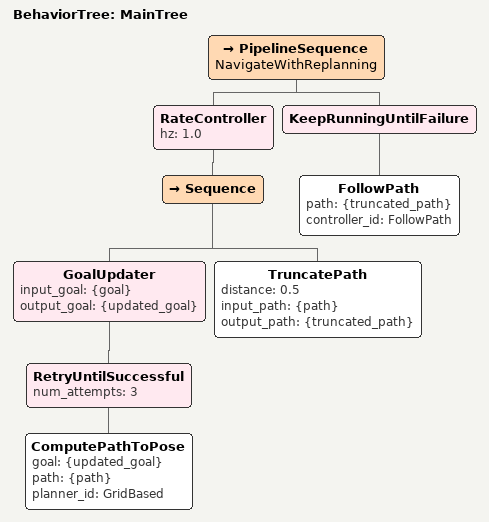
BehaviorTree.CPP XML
<!--
  This Behavior Tree follows a dynamic pose to a certain distance
-->

<root main_tree_to_execute="MainTree">
  <BehaviorTree ID="MainTree">
    <PipelineSequence name="NavigateWithReplanning">
      <RateController hz="1.0"><!-- 降低更新频率 -->
        <Sequence>
          <GoalUpdater input_goal="{goal}" output_goal="{updated_goal}">
            <!-- 添加重试机制 -->
            <RetryUntilSuccessful num_attempts="3" >
              <ComputePathToPose goal="{updated_goal}" path="{path}" planner_id="GridBased"/>
            </RetryUntilSuccessful>
          </GoalUpdater>
         <TruncatePath distance="0.5" input_path="{path}" output_path="{truncated_path}"/>
        </Sequence>
      </RateController>
      <KeepRunningUntilFailure>
        <FollowPath path="{truncated_path}" controller_id="FollowPath"/>
      </KeepRunningUntilFailure>
    </PipelineSequence>
  </BehaviorTree>
</root>
